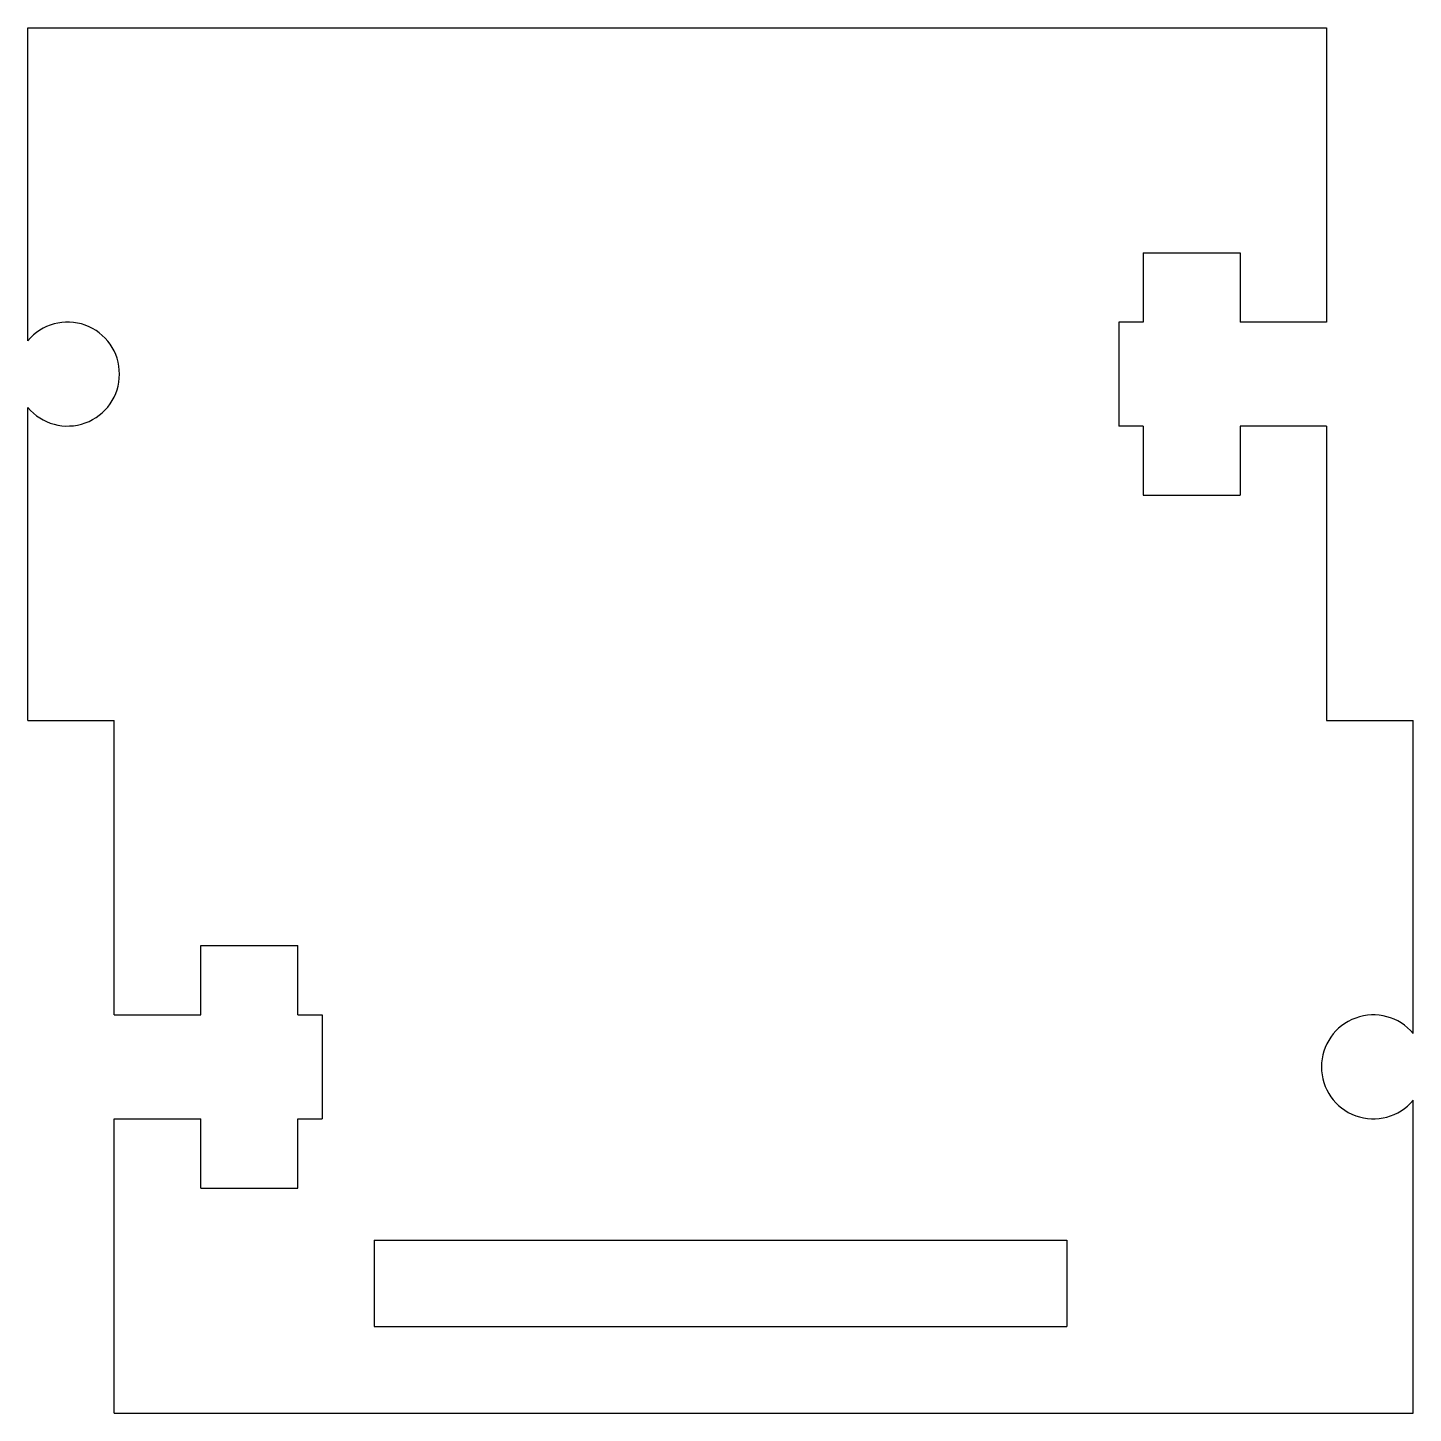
# Model space of a CAD drawing. Extents: x -0.03 to 1.97, y -0.01 to 1.99.
import ezdxf

# ---------------------------------------------------------------- set-up
doc = ezdxf.new("R2010")
doc.units = 0
doc.header["$MEASUREMENT"] = 0
doc.layers.add('VISIBLE', color=7, linetype='CONTINUOUS')

msp = doc.modelspace()

# ---------------------------------------------------------------- linework, layer by layer
at = {"layer": 'VISIBLE'}
for p, q in [((-0.0261, 1.9913), (1.8489, 1.9913)), ((-0.0261, 1.5394), (-0.0261, 1.9913)), ((1.8489, 1.9913), (1.8489, 1.5663)), ((1.5839, 1.6663), (1.5839, 1.5663)), ((1.5839, 1.6663), (1.7239, 1.6663)), ((1.7239, 1.6663), (1.7239, 1.5663)), ((1.5489, 1.5663), (1.5489, 1.4163)), ((1.5839, 1.5663), (1.5489, 1.5663)), ((1.8489, 1.5663), (1.7239, 1.5663)), ((-0.0261, 0.9913), (-0.0261, 1.4431)), ((1.5839, 1.4163), (1.5489, 1.4163)), ((1.5839, 1.4163), (1.5839, 1.3163)), ((1.8489, 1.4163), (1.7239, 1.4163)), ((1.7239, 1.4163), (1.7239, 1.3163)), ((1.8489, 1.4163), (1.8489, 0.9913)), ((1.5839, 1.3163), (1.7239, 1.3163)), ((-0.0261, 0.9913), (0.0989, 0.9913)), ((0.0989, 0.5663), (0.0989, 0.9913)), ((1.8489, 0.9913), (1.9739, 0.9913)), ((1.9739, 0.5394), (1.9739, 0.9913)), ((0.2239, 0.5663), (0.2239, 0.6663)), ((0.2239, 0.6663), (0.3639, 0.6663)), ((0.3639, 0.5663), (0.3639, 0.6663)), ((0.0989, 0.5663), (0.2239, 0.5663)), ((0.3639, 0.5663), (0.3989, 0.5663)), ((0.3989, 0.5663), (0.3989, 0.4163)), ((1.9739, -0.0087), (1.9739, 0.4431)), ((0.0989, 0.4163), (0.2239, 0.4163)), ((0.0989, -0.0087), (0.0989, 0.4163)), ((0.2239, 0.3163), (0.2239, 0.4163)), ((0.3639, 0.4163), (0.3989, 0.4163)), ((0.3639, 0.3163), (0.3639, 0.4163)), ((0.2239, 0.3163), (0.3639, 0.3163)), ((0.4739, 0.2413), (0.4739, 0.1163)), ((0.4739, 0.2413), (1.4739, 0.2413)), ((1.4739, 0.2413), (1.4739, 0.1163)), ((0.4739, 0.1163), (1.4739, 0.1163)), ((0.0989, -0.0087), (1.9739, -0.0087))]:
    msp.add_line(p, q, dxfattribs=at)
for centre, start, end in [((0.0314, 1.4913), 219.9445, 140.0555), ((1.9164, 0.4913), 39.9445, 320.0555)]:
    msp.add_arc(centre, 0.075, start, end, dxfattribs=at)

doc.saveas('drawing.dxf')
